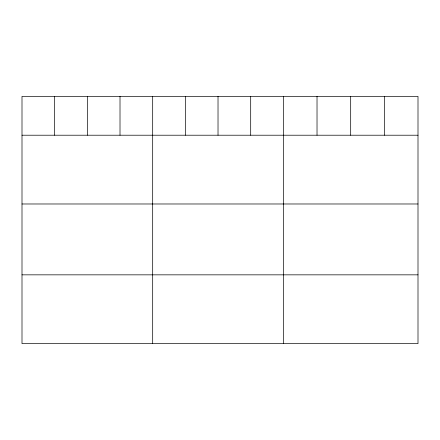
<?xml version="1.0" encoding="UTF-8"?>
<svg xmlns="http://www.w3.org/2000/svg" width="440" height="440" viewBox="0 0 440 440"><rect width="100%" height="100%" fill="white"/><g stroke="black" fill="none" stroke-linecap="round" stroke-linejoin="round"><path stroke-width="0.66" d="M418 135.212L418 343.618L22 343.618L22 96.382L418 96.382L418 135.212L22 135.212M22 203.984L418 203.984M22 274.841L418 274.841M384.34 96.382L384.34 135.212M350.68 96.382L350.68 135.212M317.02 96.382L317.02 135.212M283.36 96.382L283.36 343.618M250.69 96.382L250.69 135.212M218.02 96.382L218.02 135.212M185.35 96.382L185.35 135.212M152.68 96.382L152.68 343.618M120.01 96.382L120.01 135.212M87.34 96.382L87.34 135.212M54.67 96.382L54.67 135.212"/></g></svg>
